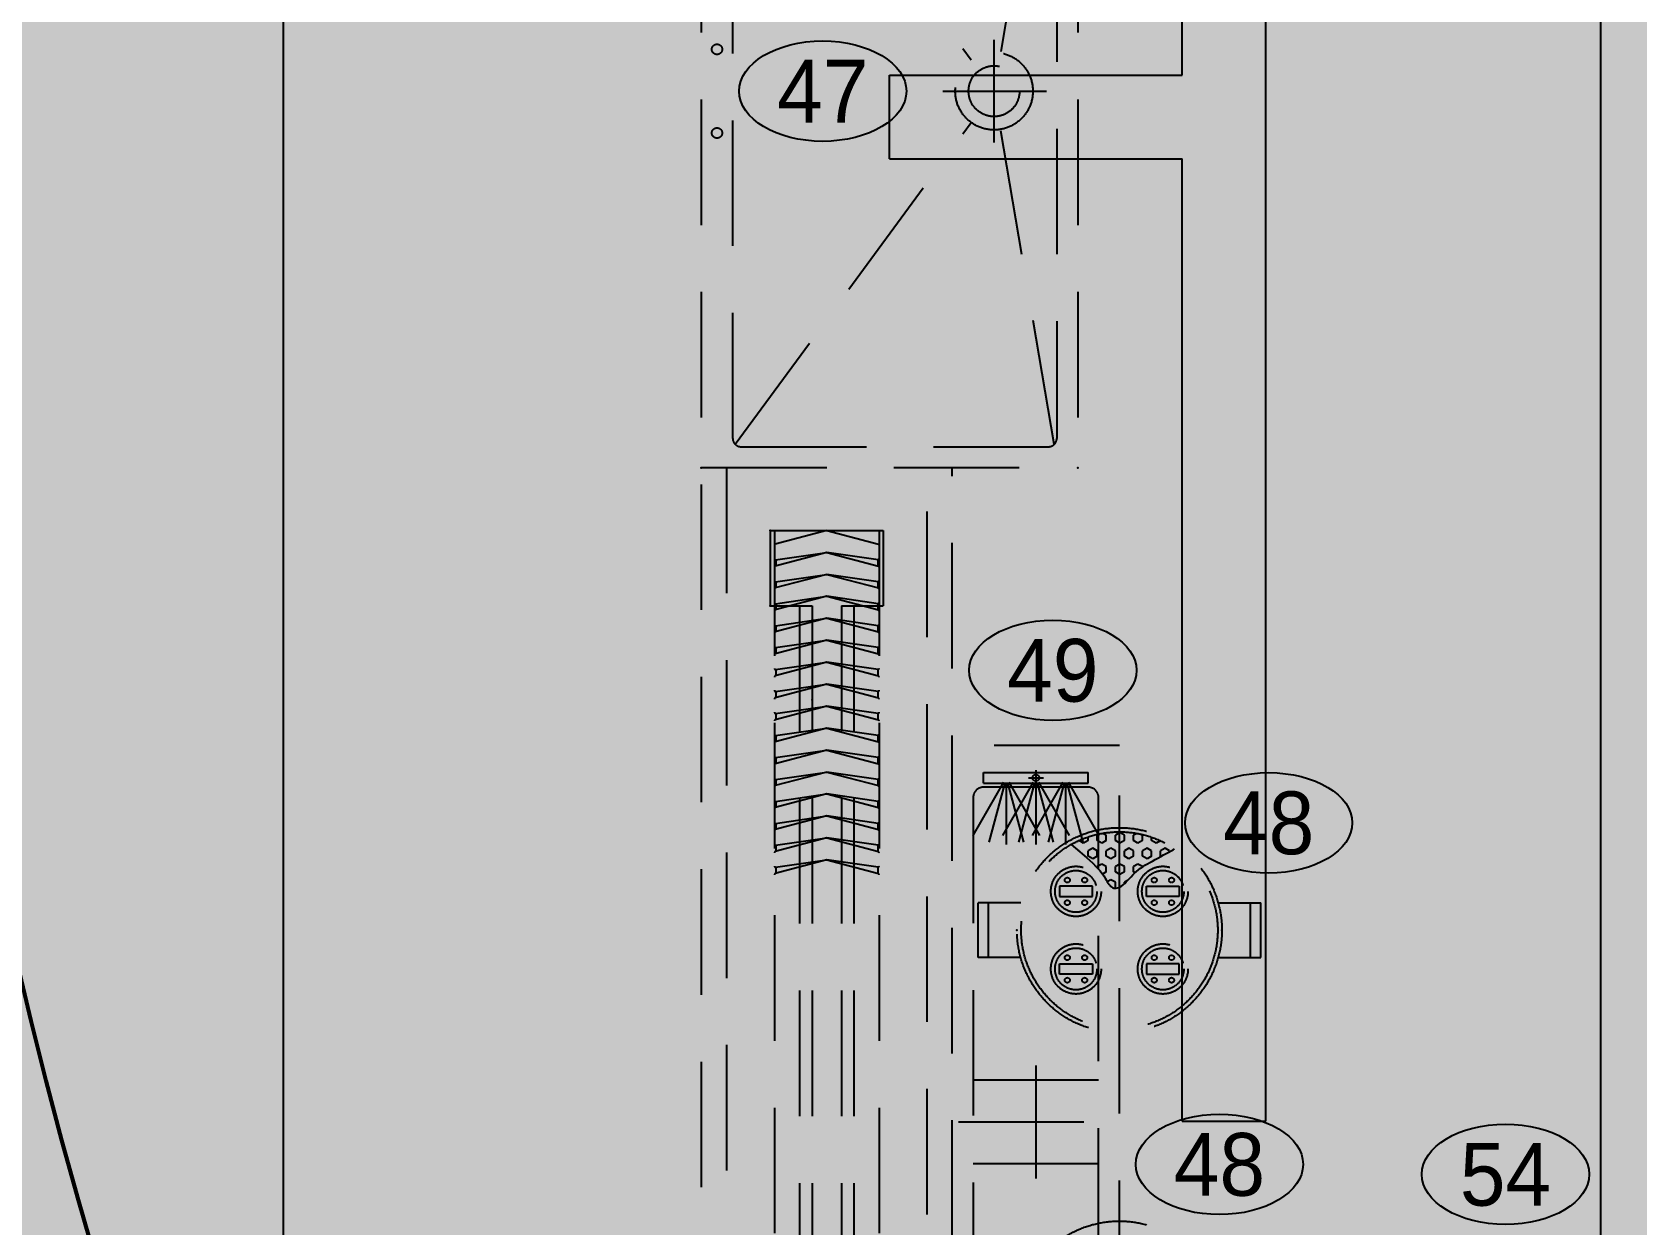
# Model space of a CAD drawing. Header units: millimetres. Extents: x 503489 to 750477, y -188693 to 126970.
# Drawn here: x 717875 to 721713, y -135688 to -132837 of the extents above; entities that cross this region are included whole.
import ezdxf
from ezdxf.enums import TextEntityAlignment as Align

# ---------------------------------------------------------------- set-up
doc = ezdxf.new("R2010")
doc.units = ezdxf.units.MM
doc.header["$LTSCALE"] = 200
doc.header["$MEASUREMENT"] = 0
doc.linetypes.add('HID', pattern=[2.3, 1.5, -0.8])
doc.layers.get('0').update_dxf_attribs({"linetype": 'CONTINUOUS'})
doc.layers.get('DEFPOINTS').update_dxf_attribs({"linetype": 'CONTINUOUS'})
for name, color, linetype in [('1', 1, 'CONTINUOUS'), ('9', 9, 'CONTINUOUS'), ('DIM', 6, 'CONTINUOUS'), ('TR', 6, 'CONTINUOUS'), ('주방기구(기존)', 8, 'HID'), ('주방기구-기호', 9, 'CONTINUOUS')]:
    doc.layers.add(name, color=color, linetype=linetype)
doc.layers.add('x', color=161, linetype='CONTINUOUS', plot=False)
doc.styles.get("Standard").update_dxf_attribs({"font": ''})
doc.styles.add('돋움체', font='gulim.ttc')
doc.styles.get('Standard').set_extended_font_data('Gulim')
doc.dimstyles.new('50-1', dxfattribs={"dimscale": 50, "dimtxt": 3, "dimasz": 0.5, "dimexe": 0, "dimexo": 0, "dimgap": 1, "dimtad": 1, "dimdec": 0, "dimzin": 0, "dimdsep": 46, "dimtxsty": '돋움체', "dimblk1": 'DOT', "dimblk2": 'DOT', "dimsah": 1, "dimcen": 0.5, "dimdle": 1.5, "dimclrd": 4, "dimclre": 4, "dimclrt": 7, "dimadec": 0, "dimazin": 0, "dimtfac": 1, "dimtdec": 0, "dimtix": 1, "dimtmove": 2, "dimatfit": 3, "dimfxl": 1, "dimtolj": 1, "dimtzin": 0, "dimarcsym": 0})

# ---------------------------------------------------------------- blocks, each defined once
blk = doc.blocks.new('_DOT')
at = {"color": 0, "linetype": 'ByBlock'}
blk.add_line((-0.5, 0), (-1, 0), dxfattribs=at)
at = {"color": 0, "linetype": 'ByBlock', "const_width": 0.5}
blk.add_lwpolyline([(-0.25, 0, 1), (0.25, 0, 1)], format="xyb", close=True, dxfattribs=at)
blk = doc.blocks.new('*D6318')
at = {"layer": 'DEFPOINTS', "color": 0}
for p in [(717475.6, -128590.3), (718475.6, -128590.3), (718475.6, -136590.3)]:
    blk.add_point(p, dxfattribs=at)
at = {"layer": 'DIM', "color": 4, "lineweight": -2}
for p, q in [((718475.6, -128590.3), (717475.6, -128590.3)), ((717475.6, -136565.3), (717475.6, -128615.3)), ((718475.6, -136590.3), (717475.6, -136590.3))]:
    blk.add_line(p, q, dxfattribs=at)
at = {"layer": 'DIM', "color": 4, "linetype": 'ByBlock', "lineweight": -2, "xscale": 25, "yscale": 25, "zscale": 25}
for p, rotation in [((717475.6, -128590.3), 90), ((717475.6, -136590.3), 270)]:
    blk.add_blockref('_DOT', p, dxfattribs=dict(at, rotation=rotation))
at = {"layer": 'DIM', "color": 7, "insert": (717350.5, -132590.3), "char_height": 150, "attachment_point": 5, "rotation": 90, "style": '돋움체'}
blk.add_mtext('\\A1;8000', dxfattribs=at)
blk = doc.blocks.new('번호47', base_point=(180300.4, 161777.1))
at = {"color": 4}
blk.add_ellipse((180300.4, 161777.1), major_axis=(200, 0), ratio=0.6, dxfattribs=at)
blk.add_text('47', height=150).set_placement((180300.4, 161777.1), align=Align.MIDDLE_CENTER)
blk = doc.blocks.new('번호48', base_point=(180400.3, 159032.8))
at = {"color": 4}
blk.add_ellipse((180400.3, 159032.8), major_axis=(200, 0), ratio=0.6, dxfattribs=at)
blk.add_text('48', height=150).set_placement((180400.3, 159032.8), align=Align.MIDDLE_CENTER)
blk = doc.blocks.new('번호49', base_point=(180400.4, 159515.1))
at = {"color": 4}
blk.add_ellipse((180400.4, 159515.1), major_axis=(200, 0), ratio=0.6, dxfattribs=at)
blk.add_text('49', height=150).set_placement((180400.4, 159515.1), align=Align.MIDDLE_CENTER)
blk = doc.blocks.new('번호54', base_point=(180894.8, 159446.8))
at = {"color": 4}
blk.add_ellipse((180894.8, 159446.8), major_axis=(200, 0), ratio=0.6, dxfattribs=at)
blk.add_text('54', height=150).set_placement((180894.8, 159446.8), align=Align.MIDDLE_CENTER)

msp = doc.modelspace()

# ---------------------------------------------------------------- hatches: boundary and pattern name
at = {"layer": '9', "true_color": 0x212830, "transparency": 33554559}
h = msp.add_hatch(dxfattribs=at)
h.set_pattern_fill('ANSI31', color=250)
h.set_pattern_definition([(45, (-129010.44264, 0), (-0.088388347648, 0.088388347648), [])])
h.paths.add_polyline_path([(709576.761, -119900), (709576.761, -147400), (749376.761, -147400), (749376.761, -119900)])
at = {"layer": '주방기구(기존)'}
h = msp.add_hatch(dxfattribs=at)
h.set_pattern_fill('HEX', color=256, scale=100, angle=90, style=0)
h.set_pattern_definition([(90, (720292.47, -136231.93), (-21.65064, 1e-15), [12.5, -25]), (210, (720292.47, -136231.93), (10.82532, -18.75), [12.5, -25]), (150, (720292.47, -136219.43), (-10.82532, -18.75), [12.5, -25])])
h.paths.add_polyline_path([(720360.219, -134778.988), (720381.136, -134796.175), (720397.858, -134810.7), (720410.937, -134822.873), (720420.927, -134833.004), (720428.381, -134841.403), (720433.852, -134848.381), (720437.892, -134854.248), (720441.056, -134859.314), (720443.814, -134863.838), (720446.314, -134867.877), (720448.625, -134871.436), (720450.811, -134874.52), (720452.94, -134877.136), (720455.08, -134879.288), (720457.295, -134880.982), (720459.655, -134882.223), (720462.21, -134883.015), (720464.957, -134883.349), (720467.878, -134883.217), (720470.952, -134882.609), (720474.163, -134881.513), (720477.49, -134879.922), (720480.917, -134877.824), (720484.423, -134875.21), (720487.996, -134872.088), (720491.65, -134868.535), (720495.402, -134864.646), (720499.272, -134860.518), (720503.277, -134856.245), (720507.437, -134851.923), (720511.769, -134847.647), (720516.294, -134843.512), (720521.027, -134839.59), (720525.978, -134835.86), (720531.156, -134832.275), (720536.569, -134828.791), (720542.226, -134825.361), (720548.133, -134821.941), (720554.301, -134818.484), (720560.736, -134814.946), (720567.417, -134811.303), (720574.202, -134807.617), (720580.92, -134803.974), (720587.399, -134800.458), (720593.467, -134797.154), (720598.953, -134794.148), (720603.685, -134791.523), (720607.491, -134789.365, 0.15024109), (720475.479, -134748.781, 0.12886223)])

# ---------------------------------------------------------------- linework, layer by layer
at = {"layer": '1'}
msp.add_line((721625.62, -124790.304), (721625.62, -138590.304), dxfattribs=at)
at = {"layer": '9', "lineweight": 53}
msp.add_circle((729476.761, -132359.169), 11943.881, dxfattribs=at)
at = {"layer": 'TR'}
for p, q in [((720825.62, -135440.305), (720825.62, -128040.305)), ((720625.62, -132940.305), (720625.62, -129340.305)), ((719925.62, -132940.305), (720625.62, -132940.305)), ((719925.62, -133140.305), (719925.62, -132940.305)), ((719925.62, -133140.305), (720625.62, -133140.305)), ((720625.62, -135440.305), (720625.62, -133140.305)), ((720625.62, -135440.305), (720825.62, -135440.305))]:
    msp.add_line(p, q, dxfattribs=at)
at = {"layer": 'x'}
msp.add_lwpolyline([(740375.62, -137590.304), (740375.62, -124790.304), (718475.62, -124790.304), (718475.62, -137590.304), (740375.62, -137590.304)], dxfattribs=at)
at = {"layer": '주방기구(기존)'}
for p, q in [((719475.62, -132078.213), (719475.62, -139878.213)), ((720375.62, -132078.213), (720375.62, -133878.213)), ((719556.478, -132134.071), (720120.796, -132903.466)), ((720319.762, -132134.071), (720191.223, -132886.838)), ((719550.62, -133808.213), (719550.62, -132148.213)), ((720325.62, -132148.213), (720325.62, -133808.213)), ((720175.62, -133100.813), (720175.62, -132855.613)), ((720053.02, -132978.213), (720301.071, -132978.213)), ((719556.478, -133822.355), (720120.796, -133052.96)), ((720319.762, -133822.355), (720191.223, -133069.588)), ((719570.62, -133828.213), (720305.62, -133828.213)), ((719475.62, -133878.213), (720375.62, -133878.213)), ((719535.62, -133878.213), (719535.62, -139803.213)), ((720015.62, -139803.213), (720015.62, -133878.213)), ((720075.62, -139878.213), (720075.62, -133878.213)), ((719640.62, -134028.213), (719640.62, -134208.213)), ((719640.62, -134028.213), (719910.62, -134028.213)), ((719650.62, -134028.213), (719650.62, -139728.213)), ((719775.62, -134028.213), (719652.273, -134060.837)), ((719775.62, -134028.213), (719898.967, -134060.837)), ((719900.62, -134028.213), (719900.62, -139728.213)), ((719910.62, -134028.213), (719910.62, -134208.213)), ((719775.62, -134080.713), (719652.273, -134113.337)), ((719652.812, -134098.458), (719775.62, -134080.713)), ((719775.62, -134080.713), (719898.967, -134113.337)), ((719898.428, -134098.458), (719775.62, -134080.713)), ((719653.62, -134098.341), (719653.62, -134112.981)), ((719897.62, -134098.341), (719897.62, -134112.981)), ((719775.62, -134133.213), (719652.273, -134165.837)), ((719652.812, -134150.958), (719775.62, -134133.213)), ((719653.62, -134150.841), (719653.62, -134165.481)), ((719898.428, -134150.958), (719775.62, -134133.213)), ((719775.62, -134133.213), (719898.967, -134165.837)), ((719897.62, -134150.841), (719897.62, -134165.481)), ((719775.62, -134185.713), (719652.273, -134218.337)), ((719652.812, -134203.458), (719775.62, -134185.713)), ((719653.62, -134203.341), (719653.62, -134217.981)), ((719898.428, -134203.458), (719775.62, -134185.713)), ((719775.62, -134185.713), (719898.967, -134218.337)), ((719897.62, -134203.341), (719897.62, -134217.981)), ((719640.62, -134208.213), (719740.62, -134208.213)), ((719775.62, -134238.213), (719652.273, -134270.837)), ((719652.812, -134255.958), (719775.62, -134238.213)), ((719710.62, -134208.213), (719710.62, -139728.213)), ((719740.62, -134208.213), (719740.62, -139728.213)), ((719775.62, -134238.213), (719898.967, -134270.837)), ((719898.428, -134255.958), (719775.62, -134238.213)), ((719810.62, -134208.213), (719810.62, -139728.213)), ((719810.62, -134208.213), (719910.62, -134208.213)), ((719840.62, -134208.213), (719840.62, -139728.213)), ((719653.62, -134255.841), (719653.62, -134270.481)), ((719897.62, -134255.841), (719897.62, -134270.481)), ((719775.62, -134290.713), (719652.273, -134323.337)), ((719652.812, -134308.458), (719775.62, -134290.713)), ((719653.62, -134308.341), (719653.62, -134322.981)), ((719898.428, -134308.458), (719775.62, -134290.713)), ((719775.62, -134290.713), (719898.967, -134323.337)), ((719897.62, -134308.341), (719897.62, -134322.981)), ((719775.62, -134343.213), (719652.273, -134375.837)), ((719652.812, -134360.958), (719775.62, -134343.213)), ((719898.428, -134360.958), (719775.62, -134343.213)), ((719775.62, -134343.213), (719898.967, -134375.837)), ((719775.62, -134395.713), (719652.273, -134428.337)), ((719652.812, -134413.458), (719775.62, -134395.713)), ((719653.62, -134360.841), (719653.62, -134375.481)), ((719775.62, -134395.713), (719898.967, -134428.337)), ((719898.428, -134413.458), (719775.62, -134395.713)), ((719897.62, -134360.841), (719897.62, -134375.481)), ((719653.62, -134413.341), (719653.62, -134427.981)), ((719897.62, -134413.341), (719897.62, -134427.981)), ((719775.62, -134448.213), (719652.273, -134480.837)), ((719652.812, -134465.958), (719775.62, -134448.213)), ((719653.62, -134465.841), (719653.62, -134480.481)), ((719775.62, -134448.213), (719898.967, -134480.837)), ((719898.428, -134465.958), (719775.62, -134448.213)), ((719897.62, -134465.841), (719897.62, -134480.481)), ((719775.62, -134500.713), (719652.273, -134533.337)), ((719652.812, -134518.458), (719775.62, -134500.713)), ((719898.428, -134518.458), (719775.62, -134500.713)), ((719775.62, -134500.713), (719898.967, -134533.337)), ((719653.62, -134518.341), (719653.62, -134532.981)), ((719897.62, -134518.341), (719897.62, -134532.981)), ((720475.62, -134542.053), (720075.62, -134542.053)), ((720475.62, -136342.053), (720475.62, -134542.053)), ((719775.62, -134553.213), (719652.273, -134585.837)), ((719652.812, -134570.958), (719775.62, -134553.213)), ((719653.62, -134570.841), (719653.62, -134585.481)), ((719898.428, -134570.958), (719775.62, -134553.213)), ((719775.62, -134553.213), (719898.967, -134585.837)), ((719897.62, -134570.841), (719897.62, -134585.481)), ((719775.62, -134605.713), (719652.273, -134638.337)), ((719652.812, -134623.458), (719775.62, -134605.713)), ((719653.62, -134623.341), (719653.62, -134637.981)), ((719775.62, -134605.713), (719898.967, -134638.337)), ((719898.428, -134623.458), (719775.62, -134605.713)), ((719897.62, -134623.341), (719897.62, -134637.981)), ((720150.62, -134632.054), (720150.62, -134607.054)), ((720150.62, -134607.054), (720400.62, -134607.054)), ((720257.62, -134619.554), (720293.62, -134619.554)), ((720275.62, -134601.554), (720275.62, -134779.045)), ((720400.62, -134632.054), (720400.62, -134607.054)), ((719775.62, -134658.213), (719652.273, -134690.837)), ((719652.812, -134675.958), (719775.62, -134658.213)), ((719898.428, -134675.958), (719775.62, -134658.213)), ((719775.62, -134658.213), (719898.967, -134690.837)), ((720198.531, -134630.379), (720125.035, -134757.677)), ((720125.62, -134667.054), (720125.62, -136217.052)), ((720150.62, -134632.054), (720400.62, -134632.054)), ((720400.62, -134642.054), (720150.62, -134642.054)), ((720201.546, -134631.628), (720163.502, -134773.61)), ((720269.37, -134630.379), (720195.874, -134757.677)), ((720204.781, -134632.054), (720204.781, -134779.045)), ((720208.016, -134631.628), (720246.06, -134773.61)), ((720211.031, -134630.379), (720284.526, -134757.677)), ((720272.385, -134631.628), (720234.341, -134773.61)), ((720340.209, -134630.379), (720266.714, -134757.677)), ((720278.855, -134631.628), (720316.899, -134773.61)), ((720281.87, -134630.379), (720355.365, -134757.677)), ((720343.224, -134631.628), (720305.18, -134773.61)), ((720346.459, -134632.054), (720346.459, -134779.045)), ((720349.694, -134631.628), (720387.738, -134773.61)), ((720352.709, -134630.379), (720426.205, -134757.677)), ((720425.62, -136217.052), (720425.62, -134667.054)), ((719653.62, -134675.841), (719653.62, -134690.481)), ((719897.62, -134675.841), (719897.62, -134690.481)), ((719775.62, -134710.713), (719652.273, -134743.337)), ((719652.812, -134728.458), (719775.62, -134710.713)), ((719653.62, -134728.341), (719653.62, -134742.981)), ((719775.62, -134710.713), (719898.967, -134743.337)), ((719898.428, -134728.458), (719775.62, -134710.713)), ((719897.62, -134728.341), (719897.62, -134742.981)), ((719775.62, -134763.213), (719652.273, -134795.837)), ((719652.812, -134780.958), (719775.62, -134763.213)), ((719653.62, -134780.841), (719653.62, -134795.481)), ((719775.62, -134763.213), (719898.967, -134795.837)), ((719898.428, -134780.958), (719775.62, -134763.213)), ((719897.62, -134780.841), (719897.62, -134795.481)), ((719775.62, -134815.713), (719652.273, -134848.337)), ((719652.812, -134833.458), (719775.62, -134815.713)), ((719898.428, -134833.458), (719775.62, -134815.713)), ((719775.62, -134815.713), (719898.967, -134848.337)), ((719653.62, -134833.341), (719653.62, -134847.981)), ((719897.62, -134833.341), (719897.62, -134847.981)), ((720137.689, -135048.892), (720137.689, -134918.671)), ((720239.289, -134918.671), (720137.689, -134918.671)), ((720162.189, -135048.892), (720162.189, -134918.671)), ((720711.669, -134918.671), (720813.268, -134918.671)), ((720788.768, -135048.892), (720788.768, -134918.671)), ((720813.268, -135048.892), (720813.268, -134918.671)), ((720239.289, -135048.892), (720137.689, -135048.892)), ((720711.669, -135048.892), (720813.268, -135048.892)), ((720275.62, -135307.053), (720275.62, -135577.053)), ((720425.62, -135342.053), (720125.62, -135342.053)), ((720090.62, -135442.053), (720460.62, -135442.053)), ((720425.62, -135542.053), (720125.62, -135542.053))]:
    msp.add_line(p, q, dxfattribs=at)
msp.add_lwpolyline([(720360.219, -134778.988), (720381.136, -134796.175), (720397.858, -134810.7), (720410.937, -134822.873), (720420.927, -134833.004), (720428.381, -134841.403), (720433.852, -134848.381), (720437.892, -134854.248), (720441.056, -134859.314), (720443.814, -134863.838), (720446.314, -134867.877), (720448.625, -134871.436), (720450.811, -134874.52), (720452.94, -134877.136), (720455.08, -134879.288), (720457.295, -134880.982), (720459.655, -134882.223), (720462.21, -134883.015), (720464.957, -134883.349), (720467.878, -134883.217), (720470.952, -134882.609), (720474.163, -134881.513), (720477.49, -134879.922), (720480.917, -134877.824), (720484.423, -134875.21), (720487.996, -134872.088), (720491.65, -134868.535), (720495.402, -134864.646), (720499.272, -134860.518), (720503.277, -134856.245), (720507.437, -134851.923), (720511.769, -134847.647), (720516.294, -134843.512), (720521.027, -134839.59), (720525.978, -134835.86), (720531.156, -134832.275), (720536.569, -134828.791), (720542.226, -134825.361), (720548.133, -134821.941), (720554.301, -134818.484), (720560.736, -134814.946), (720567.417, -134811.303), (720574.202, -134807.617), (720580.92, -134803.974), (720587.399, -134800.458), (720593.467, -134797.154), (720598.953, -134794.148), (720603.685, -134791.523), (720607.491, -134789.365)], dxfattribs=at)
for points in [[(720410.781, -134903.355), (720410.781, -134878.855), (720332.381, -134878.855), (720332.381, -134903.355)], [(720540.177, -134903.355), (720540.177, -134878.855), (720618.577, -134878.855), (720618.577, -134903.355)], [(720410.781, -135064.208), (720410.781, -135088.708), (720332.381, -135088.708), (720332.381, -135064.208)], [(720540.177, -135064.208), (720540.177, -135088.708), (720618.577, -135088.708), (720618.577, -135064.208)]]:
    msp.add_lwpolyline(points, close=True, dxfattribs=at)
for centre, radius in [((719513.12, -132878.213), 12.433), ((720175.62, -132978.213), 92.697), ((720175.62, -132978.213), 60.802), ((719513.12, -133078.213), 12.433), ((720275.62, -134619.554), 8), ((720475.479, -134983.781), 245), ((720475.479, -134983.781), 235), ((720371.581, -134891.105), 60), ((720371.581, -134891.105), 50), ((720350.855, -134864.145), 6.115), ((720392.306, -134864.145), 6.115), ((720579.377, -134891.105), 60), ((720579.377, -134891.105), 50), ((720558.651, -134864.145), 6.115), ((720600.102, -134864.145), 6.115), ((720350.855, -134918.064), 6.115), ((720392.306, -134918.064), 6.115), ((720558.651, -134918.064), 6.115), ((720600.102, -134918.064), 6.115), ((720371.581, -135076.458), 60), ((720371.581, -135076.458), 50), ((720350.855, -135049.498), 6.115), ((720392.306, -135049.498), 6.115), ((720579.377, -135076.458), 60), ((720579.377, -135076.458), 50), ((720558.651, -135049.498), 6.115), ((720600.102, -135049.498), 6.115), ((720350.855, -135103.418), 6.115), ((720392.306, -135103.418), 6.115), ((720558.651, -135103.418), 6.115), ((720600.102, -135103.418), 6.115), ((720475.479, -135924.262), 245)]:
    msp.add_circle(centre, radius, dxfattribs=at)
for centre, radius, start, end in [((719570.62, -133808.213), 20, 180, 270), ((720305.62, -133808.213), 20, 270, 0), ((720150.62, -134667.054), 25, 90, 180), ((720400.62, -134667.054), 25, 0, 90)]:
    msp.add_arc(centre, radius, start, end, dxfattribs=at)
for centre, start_param, end_param in [((719652.62, -134063.792), 0.17453293, 1.57079633), ((719898.62, -134063.792), 4.71238898, 6.10865238), ((719652.62, -134095.472), 1.57079633, 3.23762335), ((719652.62, -134116.292), 0.17453293, 1.57079633), ((719898.62, -134095.472), 3.04556196, 4.71238898), ((719898.62, -134116.292), 4.71238898, 6.10865238), ((719652.62, -134147.972), 1.57079633, 3.23762335), ((719652.62, -134168.792), 0.17453293, 1.57079633), ((719898.62, -134147.972), 3.04556196, 4.71238898), ((719898.62, -134168.792), 4.71238898, 6.10865238), ((719652.62, -134200.472), 1.57079633, 3.23762335), ((719898.62, -134200.472), 3.04556196, 4.71238898), ((719652.62, -134221.292), 0.17453293, 1.57079633), ((719898.62, -134221.292), 4.71238898, 6.10865238), ((719652.62, -134252.972), 1.57079633, 3.23762335), ((719652.62, -134273.792), 0.17453293, 1.57079633), ((719898.62, -134252.972), 3.04556196, 4.71238898), ((719898.62, -134273.792), 4.71238898, 6.10865238), ((719652.62, -134305.472), 1.57079633, 3.23762335), ((719898.62, -134305.472), 3.04556196, 4.71238898), ((719652.62, -134326.292), 0.17453293, 1.57079633), ((719652.62, -134357.972), 1.57079633, 3.23762335), ((719898.62, -134357.972), 3.04556196, 4.71238898), ((719898.62, -134326.292), 4.71238898, 6.10865238), ((719652.62, -134378.792), 0.17453293, 1.57079633), ((719898.62, -134378.792), 4.71238898, 6.10865238), ((719652.62, -134410.472), 1.57079633, 3.23762335), ((719652.62, -134431.292), 0.17453293, 1.57079633), ((719898.62, -134410.472), 3.04556196, 4.71238898), ((719898.62, -134431.292), 4.71238898, 6.10865238), ((719652.62, -134462.972), 1.57079633, 3.23762335), ((719898.62, -134462.972), 3.04556196, 4.71238898), ((719652.62, -134483.792), 0.17453293, 1.57079633), ((719898.62, -134483.792), 4.71238898, 6.10865238), ((719652.62, -134515.472), 1.57079633, 3.23762335), ((719652.62, -134536.292), 0.17453293, 1.57079633), ((719898.62, -134515.472), 3.04556196, 4.71238898), ((719898.62, -134536.292), 4.71238898, 6.10865238), ((719652.62, -134567.972), 1.57079633, 3.23762335), ((719652.62, -134588.792), 0.17453293, 1.57079633), ((719898.62, -134567.972), 3.04556196, 4.71238898), ((719898.62, -134588.792), 4.71238898, 6.10865238), ((719652.62, -134620.472), 1.57079633, 3.23762335), ((719898.62, -134620.472), 3.04556196, 4.71238898), ((719652.62, -134641.292), 0.17453293, 1.57079633), ((719898.62, -134641.292), 4.71238898, 6.10865238), ((719652.62, -134672.972), 1.57079633, 3.23762335), ((719652.62, -134693.792), 0.17453293, 1.57079633), ((719898.62, -134672.972), 3.04556196, 4.71238898), ((719898.62, -134693.792), 4.71238898, 6.10865238), ((719652.62, -134725.472), 1.57079633, 3.23762335), ((719652.62, -134746.292), 0.17453293, 1.57079633), ((719898.62, -134725.472), 3.04556196, 4.71238898), ((719898.62, -134746.292), 4.71238898, 6.10865238), ((719652.62, -134777.972), 1.57079633, 3.23762335), ((719898.62, -134777.972), 3.04556196, 4.71238898), ((719652.62, -134798.792), 0.17453293, 1.57079633), ((719898.62, -134798.792), 4.71238898, 6.10865238), ((719652.62, -134830.472), 1.57079633, 3.23762335), ((719652.62, -134851.292), 0.17453293, 1.57079633), ((719898.62, -134830.472), 3.04556196, 4.71238898), ((719898.62, -134851.292), 4.71238898, 6.10865238)]:
    msp.add_ellipse(centre, major_axis=(0, 3), ratio=0.66666667, start_param=start_param, end_param=end_param, dxfattribs=at)
for p in [(719475.62, -133878.263), (720375.62, -133878.263), (719640.62, -134028.213), (719640.62, -134208.213), (719740.62, -134433.213), (720230.479, -134983.781), (720720.479, -134983.781)]:
    msp.add_point(p, dxfattribs=at)

# ---------------------------------------------------------------- block references
at = {"layer": '주방기구-기호'}
for name, p in [('번호47', (719766.027, -132978.214)), ('번호49', (720316.2, -134362.601)), ('번호48', (720832.319, -134727.304)), ('번호48', (720714.689, -135543.684)), ('번호54', (721398.671, -135567.34))]:
    msp.add_blockref(name, p, dxfattribs=at)

# ---------------------------------------------------------------- dimensions: what is measured, and where the dimension line sits
at = {"layer": 'DIM'}
dim = msp.add_linear_dim(base=(717475.62, -128590.304), p1=(718475.62, -136590.304), p2=(718475.62, -128590.304), angle=90, dimstyle='50-1', dxfattribs=at)
dim.commit()
dim.dimension.update_dxf_attribs({"geometry": '*D6318', "text_midpoint": (717350.52, -132590.304)})

doc.saveas('drawing.dxf')
